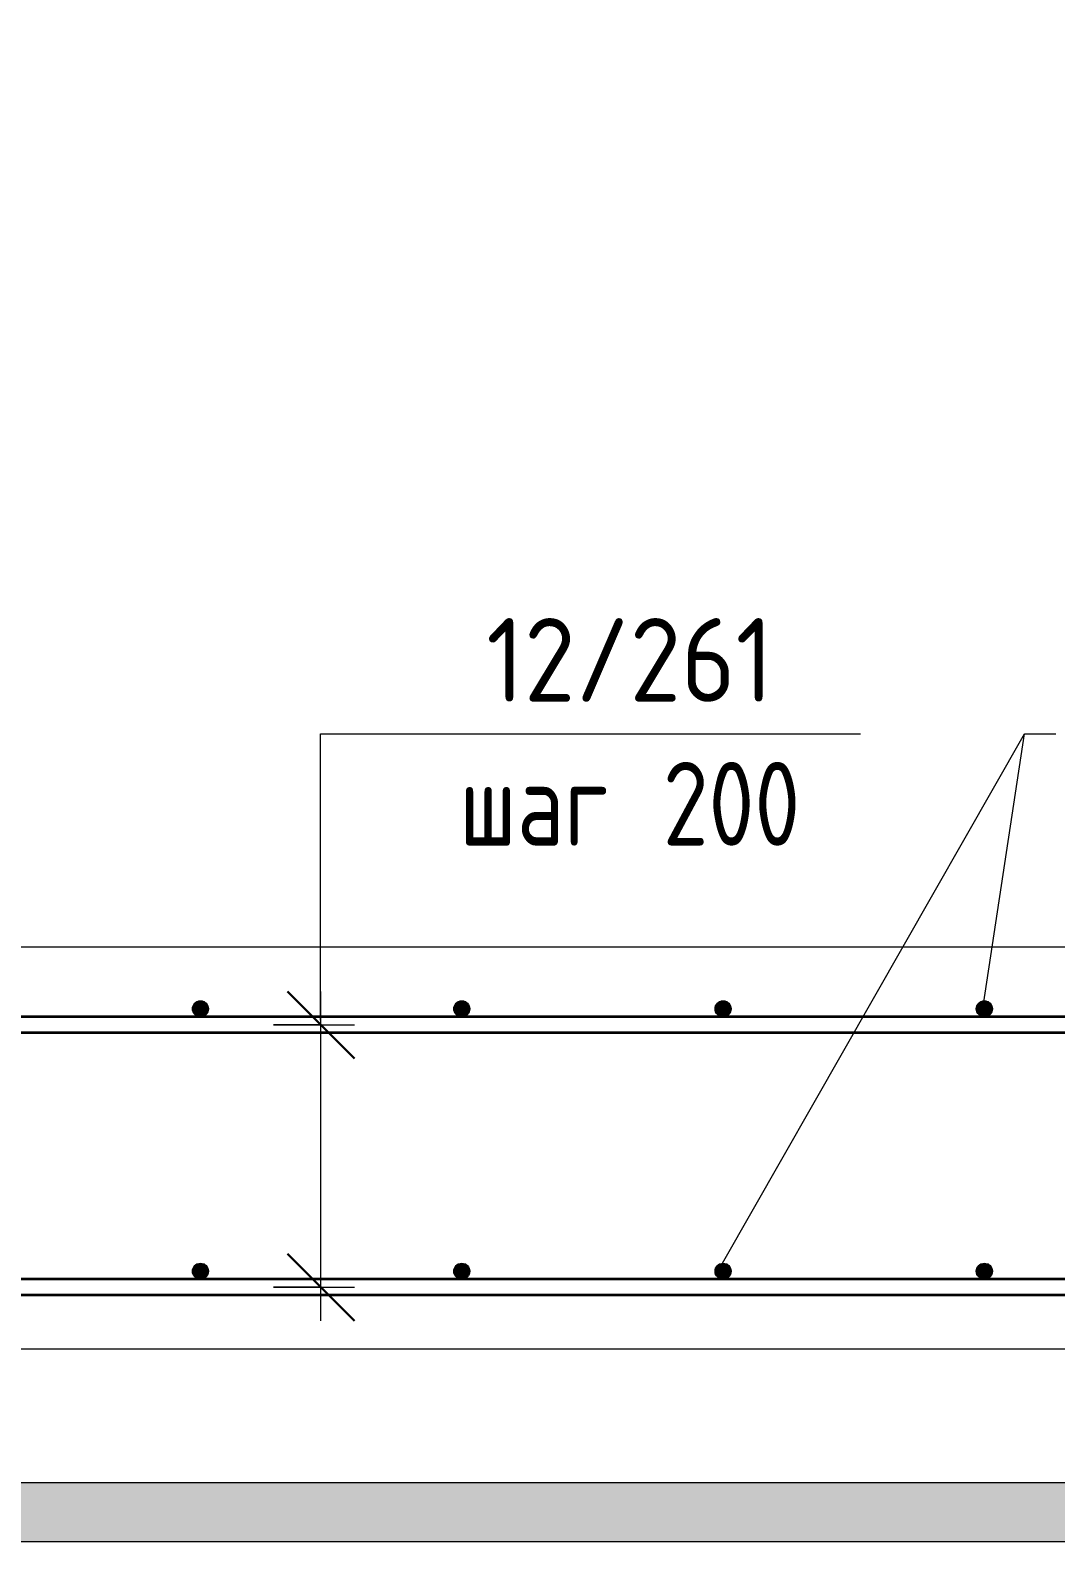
# Model space of a CAD drawing. Header units: millimetres. Extents: x 67134 to 121662, y -4758 to 13821.
# Drawn here: x 105213 to 105980, y -3394 to -2265 of the extents above; entities that cross this region are included whole.
import ezdxf

# ---------------------------------------------------------------- set-up
doc = ezdxf.new("R2010")
doc.units = ezdxf.units.MM
for name, color, linetype, lineweight in [('AA_Dim', 7, 'Continuous', 9), ('AA_Dim-25', 7, 'Continuous', 9), ('AA_Linii', 7, 'Continuous', 9), ('AA_Oformlenie', 7, 'Continuous', 9), ('AA_Vinoska', 7, 'Continuous', 9), ('KR_Armatura', 7, 'Continuous', 20), ('KR_Armatura_Tonkie', 7, 'Continuous', 20), ('KR_Fundament', 7, 'Continuous', 20)]:
    doc.layers.add(name, color=color, linetype=linetype, lineweight=lineweight)
doc.styles.add('ISOCPEUR_7', font='isocpeur.ttf', dxfattribs={"width": 0.9, "height": 62.5})
doc.styles.add('ISOCPEUR_8', font='isocpeur.ttf', dxfattribs={"width": 0.8, "height": 62.5})
doc.dimstyles.new('10_Раскладка_арматуры_с_засечками', dxfattribs={"dimscale": 304.8, "dimtxt": 0.18, "dimasz": 0.164042, "dimexe": 0.082021, "dimexo": 0, "dimgap": 0, "dimtad": 1, "dimdec": 3, "dimrnd": 0.001, "dimdsep": 46, "dimtxsty": 'ISOCPEUR_8', "dimblk1": 'OBLIQUE', "dimblk2": 'OBLIQUE', "dimsah": 1, "dimcen": 0.09, "dimdle": 0.082021, "dimazin": 0, "dimtfac": 1, "dimtdec": 4, "dimtix": 1, "dimtmove": 0, "dimatfit": 3, "dimfxl": 1, "dimtvp": 1, "dimtolj": 1, "dimtzin": 0, "dimlwd": 18, "dimlwe": 18, "dimarcsym": 2})

# ---------------------------------------------------------------- blocks, each defined once
blk = doc.blocks.new('011_Прямоугольник обрыва _ЭлУзла_ - 011_Прямоугольник обрыва _ЭлУзла_-4154538-1-1 Армирование')
at = {"layer": 'AA_Oformlenie'}
blk.add_line((-71359.5, -3394.1), (-72829.2, -3394.1), dxfattribs=at)
blk = doc.blocks.new('042_М_Арматуры - Диам длина поз _ Комментарий-3662934-1-1 Армирование')
at = {"layer": 'AA_Vinoska'}
blk.add_line((-72259.7, -2790.4), (-71909.7, -2790.4), dxfattribs=at)
blk = doc.blocks.new('DIMBLOCK90-1-1 Армирование')
at = {"layer": 'AA_Dim-25', "lineweight": 30}
for p, q in [((105430.6, -3008), (105405.6, -2983)), ((105430.6, -3008), (105455.6, -3033)), ((105430.6, -3204), (105405.6, -3179)), ((105430.6, -3204), (105455.6, -3229))]:
    blk.add_line(p, q, dxfattribs=at)
at = {"layer": 'AA_Dim-25', "lineweight": 18}
for p, q in [((105430.6, -3229), (105430.6, -2983)), ((105395.2, -3008), (105455.6, -3008)), ((105430.6, -3008), (105395.2, -3008)), ((105395.2, -3204), (105455.6, -3204)), ((105430.6, -3204), (105395.2, -3204))]:
    blk.add_line(p, q, dxfattribs=at)
blk = doc.blocks.new('_Oblique')
at = {"color": 0, "linetype": 'ByBlock', "lineweight": -2}
blk.add_line((-0.5, -0.5), (0.5, 0.5), dxfattribs=at)

msp = doc.modelspace()

# ---------------------------------------------------------------- hatches: boundary and pattern name
at = {"layer": 'AA_Oformlenie'}
h = msp.add_hatch(dxfattribs=at)
h.set_pattern_fill('FP_12', color=250, style=0, pattern_type=2)
h.set_pattern_definition([(0, (105082.325, 825), (101.6, 25.4), [8.382, -67.818, 8.382, -67.818, -406.4]), (0, (105082.325, 825), (101.6, 25.4), [-152.4, 8.382, -144.018, 8.382, -67.818, -177.8]), (0, (105082.325, 825), (101.6, 25.4), [-381, 8.382, -42.418, 8.382, -118.618]), (120, (105120.425, 837.7), (-72.79705, 75.28818), [8.382, -67.818, 8.382, -67.818, -406.4]), (120, (105120.425, 837.7), (-72.79705, 75.28818), [-152.4, 8.382, -144.018, 8.382, -67.818, -177.8]), (120, (105120.425, 837.7), (-72.79705, 75.28818), [-381, 8.382, -42.418, 8.382, -118.618]), (240, (105133.125, 888.5), (-28.80295, -100.68818), [8.382, -67.818, 8.382, -67.818, -406.4]), (240, (105133.125, 888.5), (-28.80295, -100.68818), [-152.4, 8.382, -144.018, 8.382, -67.818, -177.8]), (240, (105133.125, 888.5), (-28.80295, -100.68818), [-381, 8.382, -42.418, 8.382, -118.618])])
h.paths.add_polyline_path([(104123.3906, -3394.1315), (104858.5882, -3394.1315), (104858.5882, -3374.0538), (104886.0882, -3374.0538), (104886.0882, -3394.1315), (104900.1654, -3350.8064), (104914.2425, -3394.1315), (106383.9834, -3394.1315), (106383.9834, -3374.0538), (106411.4834, -3374.0538), (106411.4834, -3394.1315), (106425.5605, -3350.8064), (106439.6377, -3394.1315), (107174.1809, -3394.1315), (107174.1809, -2066.9843), (107154.1032, -2066.9843), (107154.1032, -2039.4843), (107174.1809, -2039.4843), (107130.8559, -2025.4072), (107174.1809, -2011.33), (107174.1809, -1165), (106978.4218, -1165), (106978.4218, -3250), (107078.4218, -3250), (107078.4218, -3350), (104188.4218, -3350), (104188.4218, -3250), (104288.4218, -3250), (104288.4218, -1165), (104123.3906, -1165), (104123.3906, -2011.33), (104143.017, -2011.33), (104143.017, -2039.4843), (104123.3906, -2039.4843), (104166.6919, -2053.2343), (104123.3906, -2066.9843), (104123.3906, -3376.0125)])
at = {"layer": 'KR_Armatura'}
h = msp.add_hatch(color=256, dxfattribs=at)
edge = h.paths.add_edge_path()
edge.add_arc((105340.5757, -2996), 6, 0, 360)
for points in [[(105337.5757, -3001.1962), (105343.5757, -3001.1962), (105346.5757, -2996), (105343.5757, -2990.8038), (105337.5757, -2990.8038), (105334.5757, -2996)], [(105532.8064, -3001.1962), (105538.8064, -3001.1962), (105541.8064, -2996), (105538.8064, -2990.8038), (105532.8064, -2990.8038), (105529.8064, -2996)], [(105728.0372, -3001.1962), (105734.0372, -3001.1962), (105737.0372, -2996), (105734.0372, -2990.8038), (105728.0372, -2990.8038), (105725.0372, -2996)], [(105923.268, -3001.1962), (105929.268, -3001.1962), (105932.268, -2996), (105929.268, -2990.8038), (105923.268, -2990.8038), (105920.268, -2996)], [(105337.5757, -3197.1962), (105343.5757, -3197.1962), (105346.5757, -3192), (105343.5757, -3186.8038), (105337.5757, -3186.8038), (105334.5757, -3192)], [(105532.8064, -3197.1962), (105538.8064, -3197.1962), (105541.8064, -3192), (105538.8064, -3186.8038), (105532.8064, -3186.8038), (105529.8064, -3192)], [(105728.0372, -3197.1962), (105734.0372, -3197.1962), (105737.0372, -3192), (105734.0372, -3186.8038), (105728.0372, -3186.8038), (105725.0372, -3192)], [(105923.268, -3197.1962), (105929.268, -3197.1962), (105932.268, -3192), (105929.268, -3186.8038), (105923.268, -3186.8038), (105920.268, -3192)]]:
    msp.add_hatch(color=256, dxfattribs=at).paths.add_polyline_path(points)
h = msp.add_hatch(color=256, dxfattribs=at)
edge = h.paths.add_edge_path()
edge.add_arc((105535.8064, -2996), 6, 0, 360)
h = msp.add_hatch(color=256, dxfattribs=at)
edge = h.paths.add_edge_path()
edge.add_arc((105731.0372, -2996), 6, 0, 360)
h = msp.add_hatch(color=256, dxfattribs=at)
edge = h.paths.add_edge_path()
edge.add_arc((105926.268, -2996), 6, 0, 360)
h = msp.add_hatch(color=256, dxfattribs=at)
edge = h.paths.add_edge_path()
edge.add_arc((105340.5757, -3192), 6, 0, 360)
h = msp.add_hatch(color=256, dxfattribs=at)
edge = h.paths.add_edge_path()
edge.add_arc((105535.8064, -3192), 6, 0, 360)
h = msp.add_hatch(color=256, dxfattribs=at)
edge = h.paths.add_edge_path()
edge.add_arc((105731.0372, -3192), 6, 0, 360)
h = msp.add_hatch(color=256, dxfattribs=at)
edge = h.paths.add_edge_path()
edge.add_arc((105926.268, -3192), 6, 0, 360)

# ---------------------------------------------------------------- linework, layer by layer
at = {"layer": 'AA_Linii'}
msp.add_line((107078.4218, -3350), (104188.4218, -3350), dxfattribs=at)
at = {"layer": 'AA_Vinoska'}
for p, q in [((105430.2979, -2790.3992), (105483.7968, -2790.3992)), ((105430.2979, -3004.3947), (105430.2979, -2790.3992)), ((105730.5481, -3186.1077), (105956.3178, -2790.3992)), ((105925.7296, -2992.3828), (105956.3178, -2790.3992)), ((105956.3178, -2790.3992), (105979.623, -2790.3992)), ((105956.3178, -2790.3992), (105979.623, -2790.3992))]:
    msp.add_line(p, q, dxfattribs=at)
at = {"layer": 'KR_Armatura'}
for p, q in [((105337.5757, -2990.8038), (105334.5757, -2996)), ((105343.5757, -2990.8038), (105337.5757, -2990.8038)), ((105346.5757, -2996), (105343.5757, -2990.8038)), ((105532.8064, -2990.8038), (105529.8064, -2996)), ((105538.8064, -2990.8038), (105532.8064, -2990.8038)), ((105541.8064, -2996), (105538.8064, -2990.8038)), ((105728.0372, -2990.8038), (105725.0372, -2996)), ((105734.0372, -2990.8038), (105728.0372, -2990.8038)), ((105737.0372, -2996), (105734.0372, -2990.8038)), ((105923.268, -2990.8038), (105920.268, -2996)), ((105929.268, -2990.8038), (105923.268, -2990.8038)), ((105932.268, -2996), (105929.268, -2990.8038)), ((105334.5757, -2996), (105337.5757, -3001.1962)), ((105337.5757, -3001.1962), (105343.5757, -3001.1962)), ((105343.5757, -3001.1962), (105346.5757, -2996)), ((105529.8064, -2996), (105532.8064, -3001.1962)), ((105532.8064, -3001.1962), (105538.8064, -3001.1962)), ((105538.8064, -3001.1962), (105541.8064, -2996)), ((105725.0372, -2996), (105728.0372, -3001.1962)), ((105728.0372, -3001.1962), (105734.0372, -3001.1962)), ((105734.0372, -3001.1962), (105737.0372, -2996)), ((105920.268, -2996), (105923.268, -3001.1962)), ((105923.268, -3001.1962), (105929.268, -3001.1962)), ((105929.268, -3001.1962), (105932.268, -2996)), ((105337.5757, -3186.8038), (105334.5757, -3192)), ((105334.5757, -3192), (105337.5757, -3197.1962)), ((105343.5757, -3186.8038), (105337.5757, -3186.8038)), ((105346.5757, -3192), (105343.5757, -3186.8038)), ((105343.5757, -3197.1962), (105346.5757, -3192)), ((105532.8064, -3186.8038), (105529.8064, -3192)), ((105529.8064, -3192), (105532.8064, -3197.1962)), ((105538.8064, -3186.8038), (105532.8064, -3186.8038)), ((105541.8064, -3192), (105538.8064, -3186.8038)), ((105538.8064, -3197.1962), (105541.8064, -3192)), ((105728.0372, -3186.8038), (105725.0372, -3192)), ((105725.0372, -3192), (105728.0372, -3197.1962)), ((105734.0372, -3186.8038), (105728.0372, -3186.8038)), ((105737.0372, -3192), (105734.0372, -3186.8038)), ((105734.0372, -3197.1962), (105737.0372, -3192)), ((105923.268, -3186.8038), (105920.268, -3192)), ((105920.268, -3192), (105923.268, -3197.1962)), ((105929.268, -3186.8038), (105923.268, -3186.8038)), ((105932.268, -3192), (105929.268, -3186.8038)), ((105929.268, -3197.1962), (105932.268, -3192)), ((105337.5757, -3197.1962), (105343.5757, -3197.1962)), ((105532.8064, -3197.1962), (105538.8064, -3197.1962)), ((105728.0372, -3197.1962), (105734.0372, -3197.1962)), ((105923.268, -3197.1962), (105929.268, -3197.1962))]:
    msp.add_line(p, q, dxfattribs=at)
for centre in [(105340.5757, -2996), (105535.8064, -2996), (105731.0372, -2996), (105926.268, -2996), (105340.5757, -3192), (105535.8064, -3192), (105731.0372, -3192), (105926.268, -3192)]:
    msp.add_circle(centre, 6, dxfattribs=at)
at = {"layer": 'KR_Armatura_Tonkie', "lineweight": 35}
for p, q in [((106938.4218, -3002), (104328.4218, -3002)), ((106938.4218, -3014), (104328.4218, -3014)), ((106938.4218, -3198), (104328.4218, -3198)), ((106938.4218, -3210), (104328.4218, -3210))]:
    msp.add_line(p, q, dxfattribs=at)
at = {"layer": 'KR_Fundament'}
for p, q in [((106778.585, -2950), (104488.585, -2950)), ((104288.4218, -3250), (106978.4218, -3250))]:
    msp.add_line(p, q, dxfattribs=at)

# ---------------------------------------------------------------- block references
at = {"layer": 'AA_Oformlenie'}
msp.add_blockref('011_Прямоугольник обрыва _ЭлУзла_ - 011_Прямоугольник обрыва _ЭлУзла_-4154538-1-1 Армирование', (177743.4834, 0), dxfattribs=at)
at = {"layer": 'AA_Vinoska'}
msp.add_blockref('042_М_Арматуры - Диам длина поз _ Комментарий-3662934-1-1 Армирование', (177743.4834, 0), dxfattribs=at)

# ---------------------------------------------------------------- texts
at = {"layer": 'AA_Vinoska', "char_height": 62.5, "attachment_point": 1}
for s, insert, width, style in [('12/261', (105554.1878, -2704.0466), 263.354344, 'ISOCPEUR_7'), (' 200', (105654.2232, -2811.5229), 166.751, 'ISOCPEUR_8'), ('шаг', (105533.8378, -2811.5229), 145.907125, 'ISOCPEUR_8')]:
    msp.add_mtext(s, dxfattribs=dict(at, insert=insert, width=width, style=style))

# ---------------------------------------------------------------- dimensions: what is measured, and where the dimension line sits
at = {"layer": 'AA_Dim', "lineweight": 18}
dim = msp.add_linear_dim(base=(105430.5962, -3008), p1=(105395.2408, -3204), p2=(105395.2408, -3008), angle=90, dimstyle='10_Раскладка_арматуры_с_засечками', override={"dimpost": '<>', "dimfxl": 196}, dxfattribs=at)
dim.commit()
dim.dimension.update_dxf_attribs({"geometry": 'DIMBLOCK90-1-1 Армирование', "text_midpoint": (105399.3462, -3106)})

doc.saveas('drawing.dxf')
